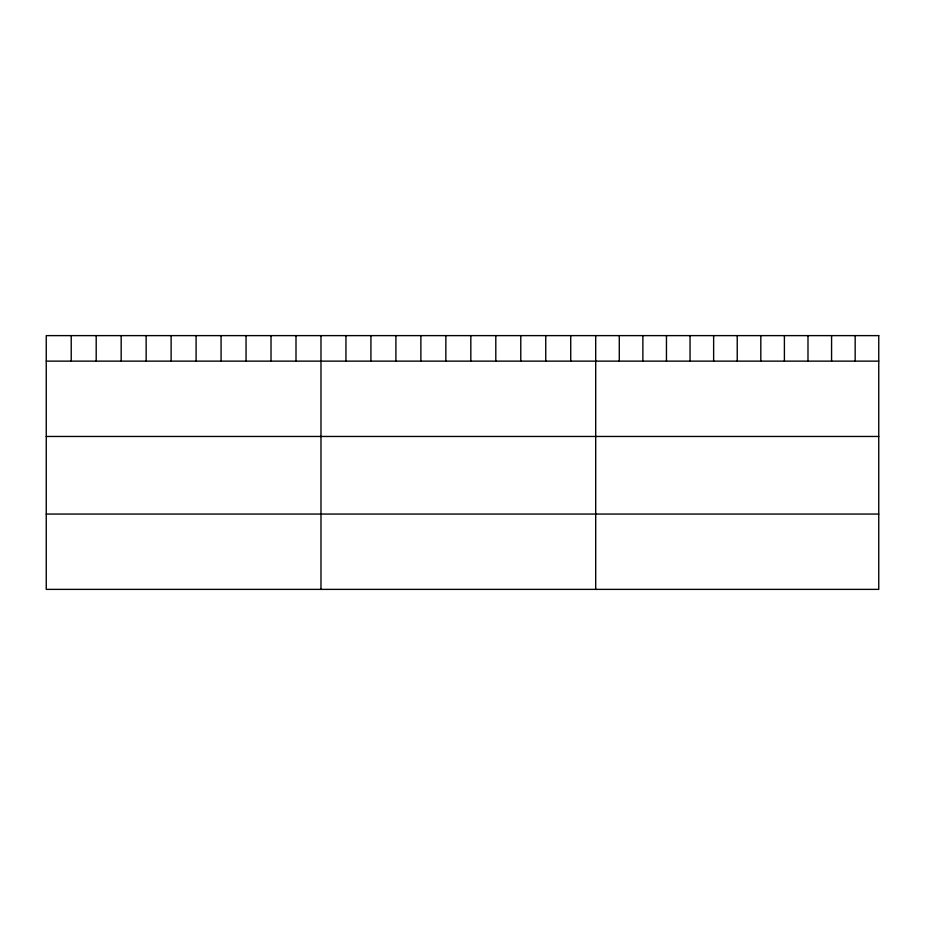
<?xml version="1.0" encoding="UTF-8"?>
<svg xmlns="http://www.w3.org/2000/svg" width="925" height="925" viewBox="0 0 925 925"><rect width="100%" height="100%" fill="white"/><g stroke="black" fill="none" stroke-linecap="round" stroke-linejoin="round"><path stroke-width="1.39" d="M46.25 361.132L878.75 361.132M46.25 436.461L878.75 436.461M46.25 514.057L878.75 514.057M855.163 335.625L855.163 361.132M831.575 335.625L831.575 361.132M807.987 335.625L807.987 361.132M784.4 335.625L784.4 361.132M760.812 335.625L760.812 361.132M737.225 335.625L737.225 361.132M713.638 335.625L713.638 361.132M690.05 335.625L690.05 361.132M666.462 335.625L666.462 361.132M642.875 335.625L642.875 361.132M619.288 335.625L619.288 361.132M595.7 335.625L595.7 589.375M570.725 335.625L570.725 361.132M545.75 335.625L545.75 361.132M520.775 335.625L520.775 361.132M495.8 335.625L495.8 361.132M470.825 335.625L470.825 361.132M445.85 335.625L445.85 361.132M420.875 335.625L420.875 361.132M395.9 335.625L395.9 361.132M370.925 335.625L370.925 361.132M345.95 335.625L345.95 361.132M320.975 335.625L320.975 589.375M296 335.625L296 361.132M271.025 335.625L271.025 361.132M246.05 335.625L246.05 361.132M221.075 335.625L221.075 361.132M196.1 335.625L196.1 361.132M171.125 335.625L171.125 361.132M146.15 335.625L146.15 361.132M121.175 335.625L121.175 361.132M96.2 335.625L96.2 361.132M71.225 335.625L71.225 361.132M878.75 335.625L46.25 335.625L46.25 589.375L878.75 589.375L878.75 335.625"/></g></svg>
